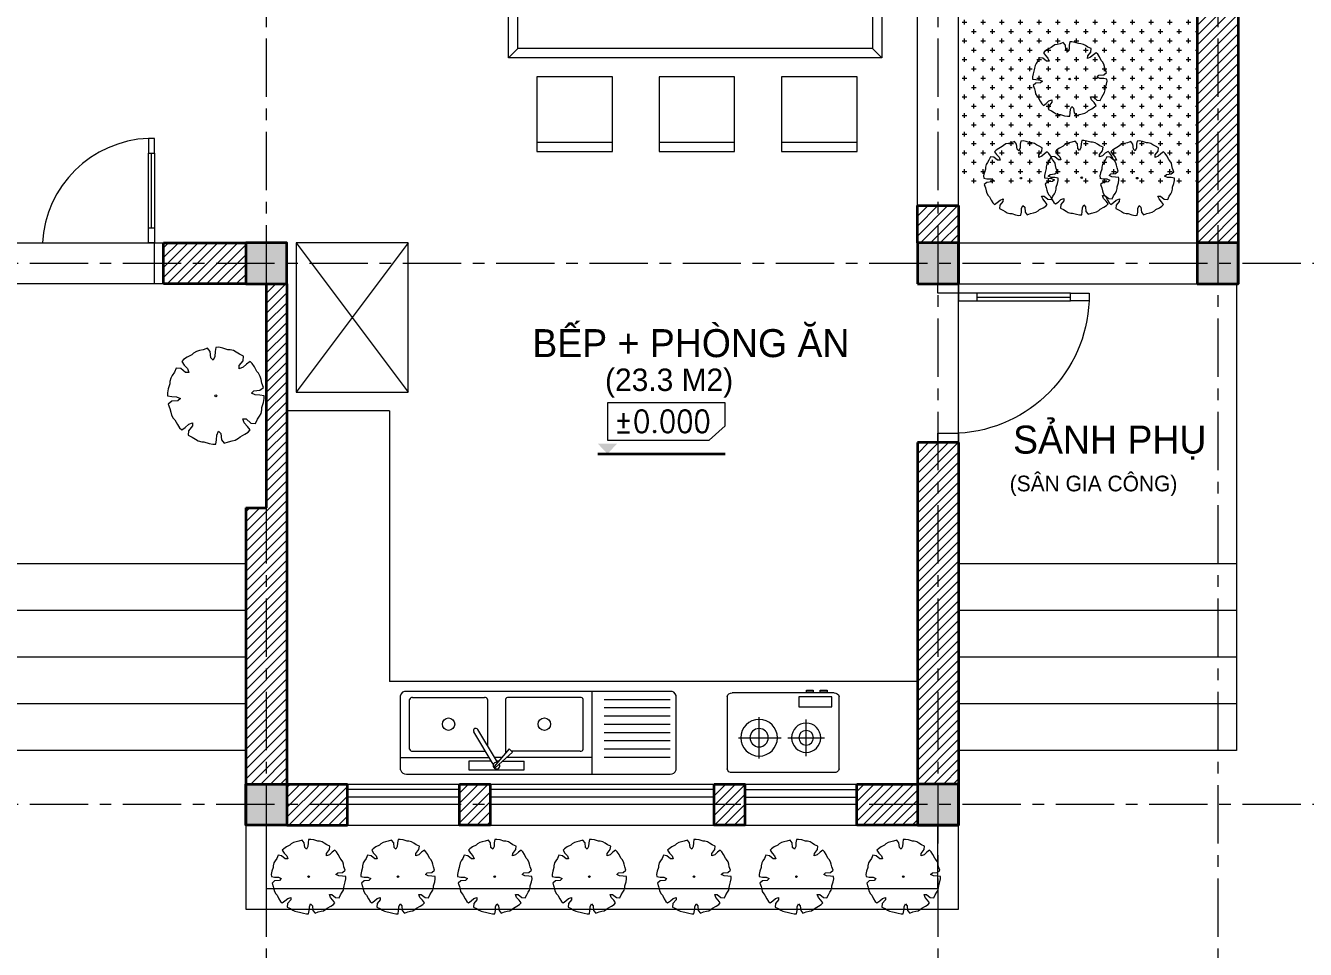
# Model space of a CAD drawing. Header units: millimetres. Extents: x -529782 to -142003, y -492574 to -273331.
# Drawn here: x -364402 to -357542, y -387604 to -382653 of the extents above; entities that cross this region are included whole.
import ezdxf

# ---------------------------------------------------------------- set-up
doc = ezdxf.new("R2010")
doc.units = ezdxf.units.MM
doc.header["$LTSCALE"] = 500
doc.header["$MEASUREMENT"] = 0
doc.linetypes.add('CENTER', pattern=[2, 1.25, -0.25, 0.25, -0.25])
doc.layers.get('0').update_dxf_attribs({"linetype": 'CONTINUOUS', "lineweight": 13})
for name, color, linetype, lineweight in [('1.cat 30', 30, 'CONTINUOUS', 35), ('1.cot', 2, 'CONTINUOUS', 35), ('2.thay 145', 145, 'CONTINUOUS', 18), ('3.manh 08', 8, 'CONTINUOUS', 9), ('4.dim 08', 8, 'CONTINUOUS', 13), ('7.tim 67', 67, 'CENTER', 9), ('8.vat lieu 08', 8, 'CONTINUOUS', 5), ('9.text \xad white', 7, 'CONTINUOUS', 15), ('CA.manh 08', 8, 'CONTINUOUS', 9), ('CA.thay 145', 145, 'CONTINUOUS', 18), ('noithat', 15, 'CONTINUOUS', 9)]:
    doc.layers.add(name, color=color, linetype=linetype, lineweight=lineweight)
doc.styles.add('CA.JSC1', font='')
doc.styles.get("Standard").update_dxf_attribs({"font": 'txt.shx', "width": 0.9})
doc.styles.get('CA.JSC1').set_extended_font_data('.VnAvantH')
pattern_1 = [(45, (-102908.482, 0), (-26.5165043, 26.5165043), [])]

# ---------------------------------------------------------------- blocks, each defined once
blk = doc.blocks.new('A$C2BDB356E')
at = {"layer": 'noithat', "color": 135, "linetype": 'Continuous'}
for p, q in [((0, 600), (0, 700)), ((0, 700), (40, 700)), ((40, 700), (40, 600)), ((40, 600), (0, 600)), ((0, 100), (0, 0)), ((40, 100), (0, 100)), ((40, 0), (40, 100)), ((0, 0), (40, 0))]:
    blk.add_line(p, q, dxfattribs=at)
at = {"layer": 'noithat', "color": 8, "linetype": 'Continuous'}
for p, q in [((0, 100), (0, 600)), ((20, 600), (20, 100)), ((40, 600), (40, 100))]:
    blk.add_line(p, q, dxfattribs=at)
at = {"layer": 'noithat', "color": 1, "linetype": 'Continuous'}
blk.add_arc((10.2, 740.3), 740.9, 272.30607, 356.88123, dxfattribs=at)
blk = doc.blocks.new('A$C46190709')
at = {"layer": 'noithat'}
for p, q in [((151.7, 1411.1), (151.7, 1811.3)), ((151.7, 1811.3), (556.4, 1811.3)), ((556.4, 1811.3), (556.4, 1411.1)), ((806.4, 1411.1), (806.4, 1811.3)), ((806.4, 1811.3), (1211.1, 1811.3)), ((1211.1, 1811.3), (1211.1, 1411.1)), ((1463.1, 1411.1), (1463.1, 1811.3)), ((1463.1, 1811.3), (1867.8, 1811.3)), ((1867.8, 1811.3), (1867.8, 1411.1)), ((151.7, 1761.3), (556.4, 1761.3)), ((806.4, 1761.3), (1211.1, 1761.3)), ((1463.1, 1761.3), (1867.8, 1761.3)), ((556.4, 1411.1), (151.7, 1411.1)), ((1211.1, 1411.1), (806.4, 1411.1)), ((1867.8, 1411.1), (1463.1, 1411.1)), ((0, 1303.5), (50, 1253.5)), ((0, 503.1), (0, 1303.5)), ((0, 1303.5), (2000.1, 1303.5)), ((1950.1, 1253.5), (2000.1, 1303.5)), ((2000.1, 1303.5), (2000.1, 503.1)), ((50, 553.1), (50, 1253.5)), ((50, 1253.5), (1950.1, 1253.5)), ((1950.1, 1253.5), (1950.1, 553.1)), ((0, 503.1), (50, 553.1)), ((1950.1, 553.1), (50, 553.1)), ((2000.1, 503.1), (1950.1, 553.1)), ((2000.1, 503.1), (0, 503.1)), ((151.7, 400.3), (151.7, 0)), ((556.4, 400.3), (151.7, 400.3)), ((556.4, 0), (556.4, 400.3)), ((806.4, 400.3), (806.4, 0)), ((1211.1, 400.3), (806.4, 400.3)), ((1211.1, 0), (1211.1, 400.3)), ((1463.1, 400.3), (1463.1, 0)), ((1867.8, 400.3), (1463.1, 400.3)), ((1867.8, 0), (1867.8, 400.3)), ((151.7, 50), (556.4, 50)), ((151.7, 0), (556.4, 0)), ((806.4, 50), (1211.1, 50)), ((806.4, 0), (1211.1, 0)), ((1463.1, 50), (1867.8, 50)), ((1463.1, 0), (1867.8, 0))]:
    blk.add_line(p, q, dxfattribs=at)
blk = doc.blocks.new('A$C1A9D127A')
at = {"layer": 'noithat', "color": 135, "linetype": 'Continuous'}
for p, q in [((50, 110), (0, 110)), ((0, 110), (0, 0)), ((50, 0), (50, 110)), ((0, 0), (50, 0))]:
    blk.add_line(p, q, dxfattribs=at)
blk = doc.blocks.new('A$C30FB348B')
at = {"layer": 'noithat', "linetype": 'Continuous'}
for p, q in [((0, 33.9), (0, 421.2)), ((572.8, 440.9), (27.2, 440.9)), ((600, 421.2), (600, 33.9)), ((171.2, 365.3), (171.2, 143.3)), ((423.4, 352.4), (423.4, 156.3)), ((60.1, 254.3), (289.6, 254.3)), ((325.4, 254.3), (521.5, 254.3)), ((383.8, 35.6), (383.8, 89.2)), ((383.8, 89.2), (561.4, 89.2)), ((561.4, 89.2), (561.4, 35.6)), ((572.8, 14.2), (27.2, 14.2)), ((561.4, 35.6), (383.8, 35.6)), ((424.4, 9.2), (424.4, 0)), ((461.3, 9.2), (424.4, 9.2)), ((424.4, 0), (461.3, 0)), ((461.3, 0), (461.3, 9.2)), ((498.2, 9.2), (498.2, 0)), ((535.1, 9.2), (498.2, 9.2)), ((498.2, 0), (535.1, 0)), ((535.1, 0), (535.1, 9.2))]:
    blk.add_line(p, q, dxfattribs=at)
for centre, radius in [((171.2, 254.3), 98.1), ((171.2, 254.3), 49), ((423.4, 254.3), 78.4), ((423.4, 254.3), 39.2)]:
    blk.add_circle(centre, radius, dxfattribs=at)
for centre, start, end in [((24, 416.7), 82.34501, 169.40186), ((576, 416.7), 10.60417, 97.65191), ((24, 38.3), 190.6002, 277.664), ((576, 38.3), 262.34205, 349.39782)]:
    blk.add_arc(centre, 24.4, start, end, dxfattribs=at)
blk = doc.blocks.new('A$C6E1B72D1')
at = {"layer": 'noithat', "linetype": 'Continuous'}
for p, q in [((0, 420.8), (0, 22.1)), ((1444.3, 442.9), (32.1, 442.9)), ((449.3, 442.9), (450.3, 0)), ((1111.1, 420.8), (814.6, 420.8)), ((814.6, 420.8), (814.6, 373.2)), ((1111.1, 373.2), (1111.1, 420.8)), ((1476.4, 420.8), (1477.3, 22.1)), ((449.3, 354.2), (908.2, 354.2)), ((929.3, 373.2), (814.6, 373.2)), ((967.8, 407.8), (876.4, 325.7)), ((894.9, 307.8), (974.3, 401.9)), ((934.1, 354.2), (973.1, 354.2)), ((950.1, 373.2), (961.7, 373.2)), ((957.7, 379.9), (957.8, 379.8)), ((957.8, 379.8), (1063.4, 204.2)), ((979.9, 390.5), (980, 390.3)), ((980, 390.3), (1084.7, 216)), ((990.3, 373.2), (1111.1, 373.2)), ((1476.4, 354.2), (1001.7, 354.2)), ((497.5, 310), (497.5, 43.1)), ((513.5, 321), (881.2, 321)), ((876.4, 325.7), (894.9, 307.8)), ((914.7, 43.1), (914.7, 331.3)), ((1011, 43.1), (1011, 291.3)), ((1412.2, 321), (1021.7, 321)), ((1428.2, 310), (1428.2, 43.1)), ((32.1, 0), (1445.2, 0)), ((513.5, 32), (898.7, 32)), ((1412.2, 32), (1027, 32))]:
    blk.add_line(p, q, dxfattribs=at)
at = {"layer": 'noithat', "color": 156}
for p, q in [((32.1, 354.3), (385.1, 354.3)), ((32.1, 310), (385.1, 310)), ((32.1, 265.7), (385.1, 265.7)), ((32.1, 221.5), (385.1, 221.5)), ((32.1, 177.2), (385.1, 177.2)), ((32.1, 132.9), (385.1, 132.9)), ((32.1, 88.6), (385.1, 88.6)), ((32.1, 44.3), (385.1, 44.3))]:
    blk.add_line(p, q, dxfattribs=at)
at = {"layer": 'noithat', "linetype": 'Continuous'}
for centre in [(706.1, 175.5), (1219.6, 175.5)]:
    blk.add_circle(centre, 33.2, dxfattribs=at)
for centre, radius, start, end in [((27.9, 414.7), 28.5, 81.53149, 167.6795), ((962.2, 397.5), 18.1, 250.49898, 208.81145), ((1448.5, 414.7), 28.6, 12.32324, 98.46399), ((967.3, 400.7), 7.15, 9.85607, 85.60258), ((511.4, 306.9), 14.3, 81.53968, 167.67367), ((1414.3, 306.9), 14.3, 12.31609, 98.47057), ((1073.9, 210.3), 12.2, 210.1499, 27.95584), ((27.9, 28.2), 28.5, 192.32266, 278.4682), ((511.4, 46.1), 14.3, 192.33064, 278.4597), ((900.8, 46.1), 14.3, 261.53427, 347.67538), ((1024.9, 46.1), 14.3, 192.32462, 278.46573), ((1414.3, 46.1), 14.3, 261.52403, 347.68563), ((1449.4, 28.2), 28.6, 261.53486, 347.67663)]:
    blk.add_arc(centre, radius, start, end, dxfattribs=at)
blk = doc.blocks.new('ki hieu cost')
at = {"layer": '1.cat 30'}
blk.add_line((-119313, -196390), (-118176, -196390), dxfattribs=at)
at = {"layer": '3.manh 08'}
blk.add_lwpolyline([(-119227, -195934), (-119227, -196268), (-118320, -196268), (-118176, -196139), (-118176, -195934)], close=True, dxfattribs=at)
blk.add_solid([(-119313, -196299), (-119142, -196299), (-119227, -196390)], dxfattribs=at)
blk = doc.blocks.new('A$C4C885104')
at = {"color": 116}
for p, q in [((317, 1109), (296, 1090)), ((354, 1132), (317, 1109)), ((392, 1141), (354, 1132)), ((437, 1151), (392, 1141)), ((489, 1170), (437, 1151)), ((523, 1128), (489, 1170)), ((531, 1052), (523, 1128)), ((582, 1128), (579, 1069)), ((591, 1179), (582, 1128)), ((626, 1181), (591, 1179)), ((674, 1171), (626, 1181)), ((736, 1152), (674, 1171)), ((764, 1151), (736, 1152)), ((807, 1141), (764, 1151)), ((840, 1121), (807, 1141)), ((879, 1096), (840, 1121)), ((929, 1073), (879, 1096)), ((198, 1033), (174, 1007)), ((174, 1007), (204, 964)), ((239, 1060), (198, 1033)), ((204, 964), (244, 921)), ((296, 1090), (239, 1060)), ((558, 1023), (531, 1052)), ((579, 1069), (558, 1023)), ((874, 919), (875, 959)), ((922, 937), (874, 919)), ((875, 959), (923, 1018)), ((965, 977), (922, 937)), ((923, 1018), (929, 1073)), ((1008, 1007), (965, 977)), ((1034, 983), (1008, 1007)), ((1061, 942), (1034, 983)), ((1091, 885), (1061, 942)), ((40, 806), (30, 763)), ((60, 839), (40, 806)), ((85, 878), (60, 839)), ((108, 928), (85, 878)), ((163, 922), (108, 928)), ((222, 874), (163, 922)), ((262, 873), (222, 874)), ((244, 921), (262, 873)), ((1110, 864), (1091, 885)), ((1133, 827), (1110, 864)), ((1142, 789), (1133, 827)), ((1152, 745), (1142, 789)), ((10, 674), (0, 625)), ((0, 625), (2, 590)), ((29, 735), (10, 674)), ((30, 763), (29, 735)), ((1024, 623), (1053, 650)), ((1053, 650), (1129, 658)), ((1129, 658), (1171, 693)), ((1171, 693), (1152, 745)), ((1, 590), (53, 582)), ((53, 523), (11, 488)), ((11, 488), (30, 436)), ((53, 582), (112, 579)), ((129, 530), (53, 523)), ((112, 579), (158, 558)), ((158, 558), (129, 530)), ((1070, 602), (1024, 623)), ((1129, 599), (1070, 602)), ((1180, 591), (1129, 599)), ((1153, 446), (1172, 507)), ((1172, 507), (1182, 555)), ((1182, 555), (1180, 590)), ((30, 436), (40, 392)), ((40, 392), (49, 354)), ((49, 354), (72, 316)), ((72, 316), (91, 296)), ((1097, 303), (1122, 341)), ((1122, 341), (1142, 375)), ((1142, 375), (1152, 418)), ((1152, 418), (1153, 446)), ((91, 296), (121, 239)), ((121, 239), (148, 198)), ((148, 198), (174, 174)), ((174, 174), (217, 204)), ((217, 204), (260, 244)), ((259, 163), (253, 108)), ((307, 222), (259, 163)), ((260, 244), (308, 261)), ((308, 261), (307, 222)), ((603, 111), (624, 158)), ((624, 158), (651, 129)), ((920, 307), (960, 307)), ((938, 260), (920, 307)), ((977, 217), (938, 260)), ((960, 307), (1019, 258)), ((1008, 174), (977, 217)), ((984, 148), (1008, 174)), ((1019, 258), (1074, 253)), ((1074, 253), (1097, 303)), ((253, 108), (303, 85)), ((303, 85), (342, 60)), ((342, 60), (375, 40)), ((375, 40), (418, 30)), ((418, 30), (446, 29)), ((446, 29), (508, 10)), ((508, 10), (556, 0)), ((556, 0), (591, 2)), ((591, 1), (600, 53)), ((600, 53), (603, 111)), ((651, 129), (659, 53)), ((659, 53), (693, 11)), ((693, 11), (745, 30)), ((745, 30), (790, 40)), ((790, 40), (828, 49)), ((828, 49), (865, 72)), ((865, 72), (886, 91)), ((886, 91), (943, 121)), ((943, 121), (984, 148))]:
    blk.add_line(p, q, dxfattribs=at)
blk.add_ellipse((591, 590), major_axis=(-12.3, 0), ratio=0.999017, dxfattribs=at)
blk = doc.blocks.new('sdfdggh')
at = {"layer": '7.tim 67', "ltscale": 0.5}
for p, q in [((5010, 2894.5), (5010, -9823)), ((8610, 2894.5), (8610, -9823)), ((10110, 2894.5), (10110, -9823)), ((12554.5, -4310), (-2632, -4310)), ((12554.5, -7210), (-2632, -7210))]:
    blk.add_line(p, q, dxfattribs=at)

msp = doc.modelspace()

# ---------------------------------------------------------------- hatches: boundary and pattern name
at = {"layer": '1.cot'}
for points in [[(-363002.3, -383817.5), (-363222.3, -383817.5), (-363222.3, -384037.5), (-363002.3, -384037.5)], [(-363002.3, -383817.5), (-363222.3, -383817.5), (-363222.3, -384037.5), (-363002.3, -384037.5)], [(-359402.3, -383817.5), (-359622.3, -383817.5), (-359622.3, -384037.5), (-359402.3, -384037.5)], [(-357902.3, -383817.5), (-358122.3, -383817.5), (-358122.3, -384037.5), (-357902.3, -384037.5)], [(-363222.3, -386717.5), (-363002.3, -386717.5), (-363002.3, -386937.5), (-363222.3, -386937.5)], [(-359402.3, -386717.5), (-359622.3, -386717.5), (-359622.3, -386937.5), (-359402.3, -386937.5)]]:
    msp.add_hatch(color=256, dxfattribs=at).paths.add_polyline_path(points)
at = {"layer": '8.vat lieu 08'}
h = msp.add_hatch(dxfattribs=at)
h.set_pattern_fill('ANSI31', color=256, scale=300, style=0)
h.set_pattern_definition(pattern_1)
h.paths.add_polyline_path([(-357902.3, -378587.5), (-358122.3, -378587.5), (-358122.3, -380837.5), (-359402.3, -380837.5), (-359402.3, -380947.5), (-358497.3, -380947.5), (-358497.3, -381277.5), (-358122.3, -381277.5), (-358122.3, -383817.5), (-357902.3, -383817.5)])
h.paths.add_polyline_path([(-358122.3, -381202.5), (-358422.3, -381202.5), (-358422.3, -380947.5), (-358122.3, -380947.5)], flags=16)
h.paths.add_polyline_path([(-358122.3, -381202.5), (-358422.3, -381202.5), (-358422.3, -381057.5), (-358122.3, -381057.5)], flags=16)
h.paths.add_polyline_path([(-359402.3, -381057.5), (-359622.3, -381057.5), (-359622.3, -381317.5), (-359402.3, -381317.5)])
h.paths.add_polyline_path([(-359402.3, -383617.5), (-359622.3, -383617.5), (-359622.3, -383817.5), (-359402.3, -383817.5)])
h.paths.add_polyline_path([(-359402.3, -379587.5), (-359622.3, -379587.5), (-359622.3, -379837.5), (-359402.3, -379837.5)])
h = msp.add_hatch(dxfattribs=at)
h.set_pattern_fill('ANSI31', color=256, scale=300, style=0)
h.set_pattern_definition(pattern_1)
h.paths.add_polyline_path([(-366562.3, -383817.5), (-367192.3, -383817.5), (-367192.3, -384037.5), (-366562.3, -384037.5)], flags=17)
h.paths.add_polyline_path([(-363222.3, -383817.5), (-363662.3, -383817.5), (-363662.3, -384037.5), (-363222.3, -384037.5)])
h.paths.add_polyline_path([(-367792.3, -383817.5), (-367902.3, -383817.5), (-367902.3, -384037.5), (-367792.3, -384037.5)], flags=17)
h.paths.add_polyline_path([(-367902.3, -379837.5), (-367262.3, -379837.5), (-367262.3, -379727.5), (-367112.3, -379727.5), (-367112.3, -379837.5), (-366962.3, -379837.5), (-366962.3, -379727.5), (-366812.3, -379727.5), (-366812.3, -379837.5), (-363512.3, -379837.5), (-363512.3, -379727.5), (-363362.3, -379727.5), (-363362.3, -379837.5), (-363222.3, -379837.5), (-363222.3, -379617.5), (-367902.3, -379617.5)])
h.paths.add_polyline_path([(-368012.3, -383817.5), (-368012.3, -379837.5), (-368122.3, -379837.5), (-368122.3, -379617.5), (-368232.3, -379617.5), (-368232.3, -384127.5), (-367902.3, -384127.5), (-367902.3, -384037.5), (-368122.3, -384037.5), (-368122.3, -383817.5)])
h = msp.add_hatch(dxfattribs=at)
h.set_pattern_fill('CROSS', color=250, scale=200, style=0)
h.set_pattern_definition([(360, (-44432.3, 3915), (50, 50), [25, -75]), (90, (-44419.8, 3902.5), (-50, 50), [25, -75])])
h.paths.add_polyline_path([(-359312.4, -382489.6), (-358206.6, -382489.6), (-358206.6, -382289), (-359312.4, -382289)], flags=24)
h.paths.add_polyline_path([(-359264.6, -382328.3), (-358236.2, -382328.3), (-358236.2, -382105.7), (-359264.6, -382105.7)], flags=24)
h.paths.add_polyline_path([(-359355.5, -382080.4), (-358207.7, -382080.4), (-358207.7, -381741.3), (-359355.5, -381741.3)], flags=24)
h.paths.add_polyline_path([(-358497.3, -381277.5), (-358497.3, -380947.5), (-359402.3, -380947.5), (-359402.3, -383517.5), (-358122.3, -383517.5), (-358122.3, -381277.5)])
h = msp.add_hatch(dxfattribs=at)
h.set_pattern_fill('ANSI31', color=256, scale=300, style=0)
h.set_pattern_definition(pattern_1)
h.paths.add_polyline_path([(-359402.3, -384887.5), (-359622.3, -384887.5), (-359622.3, -386717.5), (-359402.3, -386717.5)])
h.paths.add_polyline_path([(-359622.3, -386717.5), (-359947.3, -386717.5), (-359947.3, -386827.5), (-359947.3, -386937.5), (-359622.3, -386937.5)])
h.paths.add_polyline_path([(-362677.3, -386717.5), (-363002.3, -386717.5), (-363002.3, -386937.5), (-362677.3, -386937.5)])
h.paths.add_polyline_path([(-363002.3, -384037.5), (-363112.3, -384037.5), (-363112.3, -385237.5), (-363222.3, -385237.5), (-363222.3, -386717.5), (-363002.3, -386717.5)])
h = msp.add_hatch(dxfattribs=at)
h.set_pattern_fill('ANSI31', color=256, scale=300, style=0)
h.set_pattern_definition(pattern_1)
h.paths.add_polyline_path([(-361912.3, -386717.5), (-362077.3, -386717.5), (-362077.3, -386937.5), (-361912.3, -386937.5)])
h.paths.add_polyline_path([(-360547.3, -386717.5), (-360712.3, -386717.5), (-360712.3, -386937.5), (-360547.3, -386937.5)])

# ---------------------------------------------------------------- linework, layer by layer
at = {"layer": '1.cat 30'}
for p, q in [((-357902.3, -378367.5), (-357902.3, -384037.5)), ((-358122.3, -381277.5), (-358122.3, -384037.5)), ((-359622.3, -383817.5), (-359622.3, -383617.5)), ((-359622.3, -383617.5), (-359402.3, -383617.5)), ((-359402.3, -383617.5), (-359402.3, -383817.5)), ((-363662.3, -383817.5), (-363222.3, -383817.5)), ((-363662.3, -384037.5), (-363662.3, -383817.5)), ((-363222.3, -383817.5), (-363222.3, -384037.5)), ((-359622.3, -383817.5), (-359622.3, -384037.5)), ((-359402.3, -383817.5), (-359402.3, -384037.5)), ((-363222.3, -384037.5), (-363662.3, -384037.5)), ((-363222.3, -384037.5), (-363222.3, -384037.5)), ((-363222.3, -384037.5), (-363112.3, -384037.5)), ((-363112.3, -384037.5), (-363112.3, -385237.5)), ((-363002.3, -384037.5), (-363002.3, -386717.5)), ((-358122.3, -384037.5), (-357912.3, -384037.5)), ((-359622.3, -384887.5), (-359622.3, -386937.5)), ((-359402.3, -384887.5), (-359622.3, -384887.5)), ((-359402.3, -384887.5), (-359402.3, -386937.5)), ((-363222.3, -385237.5), (-363222.3, -386937.5)), ((-363222.3, -385237.5), (-363112.3, -385237.5)), ((-363002.3, -386717.5), (-362677.3, -386717.5)), ((-362677.3, -386937.5), (-362677.3, -386717.5)), ((-359947.3, -386717.5), (-359622.3, -386717.5)), ((-359947.3, -386937.5), (-359947.3, -386717.5)), ((-363002.3, -386937.5), (-362677.3, -386937.5)), ((-359622.3, -386937.5), (-359947.3, -386937.5)), ((-359402.3, -386937.5), (-359947.3, -386937.5))]:
    msp.add_line(p, q, dxfattribs=at)
for points in [[(-362077.3, -386717.5), (-361912.3, -386717.5), (-361912.3, -386937.5), (-362077.3, -386937.5)], [(-360712.3, -386717.5), (-360547.3, -386717.5), (-360547.3, -386937.5), (-360712.3, -386937.5)]]:
    msp.add_lwpolyline(points, close=True, dxfattribs=at)
at = {"layer": '1.cot'}
for points in [[(-363222.3, -384037.5), (-363002.3, -384037.5), (-363002.3, -383817.5), (-363222.3, -383817.5)], [(-363222.3, -384037.5), (-363002.3, -384037.5), (-363002.3, -383817.5), (-363222.3, -383817.5)], [(-359622.3, -384037.5), (-359402.3, -384037.5), (-359402.3, -383817.5), (-359622.3, -383817.5)], [(-358122.3, -384037.5), (-357902.3, -384037.5), (-357902.3, -383817.5), (-358122.3, -383817.5)], [(-363002.3, -386937.5), (-363222.3, -386937.5), (-363222.3, -386717.5), (-363002.3, -386717.5)], [(-359622.3, -386937.5), (-359402.3, -386937.5), (-359402.3, -386717.5), (-359622.3, -386717.5)]]:
    msp.add_lwpolyline(points, close=True, dxfattribs=at)
at = {"layer": '2.thay 145'}
msp.add_line((-362677.3, -386937.5), (-359947.3, -386937.5), dxfattribs=at)
at = {"layer": '4.dim 08'}
msp.add_line((-359402.3, -384887.5), (-359402.3, -384037.5), dxfattribs=at)
at = {"layer": 'CA.manh 08', "color": 250}
msp.add_lwpolyline([(-366562.3, -383817.5), (-363662.3, -383817.5), (-363662.3, -384037.5), (-366562.3, -384037.5)], close=True, dxfattribs=at)
at = {"layer": 'CA.thay 145'}
for p, q in [((-359622.3, -383617.5), (-359622.3, -381317.5)), ((-359402.3, -383617.5), (-359402.3, -381317.5)), ((-359402.3, -383817.5), (-358122.3, -383817.5)), ((-359402.3, -384037.5), (-357902.3, -384037.5)), ((-357912.3, -384037.5), (-357912.3, -386537.5)), ((-362452.3, -384717.5), (-363002.3, -384717.5)), ((-362452.3, -384717.5), (-362452.3, -386167.5)), ((-363222.3, -385537.5), (-367572.3, -385537.5)), ((-357912.3, -385537.5), (-359402.3, -385537.5)), ((-363222.3, -385787.5), (-367822.3, -385787.5)), ((-357912.3, -385787.5), (-359402.3, -385787.5)), ((-363222.3, -386037.5), (-368072.3, -386037.5)), ((-357912.3, -386037.5), (-359402.3, -386037.5)), ((-359622.3, -386167.5), (-362452.3, -386167.5)), ((-363222.3, -386287.5), (-368322.3, -386287.5)), ((-357912.3, -386287.5), (-359402.3, -386287.5)), ((-363222.3, -386537.5), (-368572.3, -386537.5)), ((-357912.3, -386537.5), (-359402.3, -386537.5)), ((-362677.3, -386827.5), (-362677.3, -386717.5)), ((-362677.3, -386717.5), (-359947.3, -386717.5)), ((-362077.3, -386747.5), (-362677.3, -386747.5)), ((-360712.3, -386747.5), (-361912.3, -386747.5)), ((-360547.3, -386747.5), (-359947.3, -386747.5)), ((-359947.3, -386717.5), (-359947.3, -386827.5)), ((-362077.3, -386787.5), (-362677.3, -386787.5)), ((-362077.3, -386827.5), (-362677.3, -386827.5)), ((-360712.3, -386787.5), (-361912.3, -386787.5)), ((-360547.3, -386787.5), (-359947.3, -386787.5)), ((-359947.3, -386827.5), (-360547.3, -386827.5))]:
    msp.add_line(p, q, dxfattribs=at)
msp.add_lwpolyline([(-363712.3, -383817.5), (-363662.3, -383817.5), (-363662.3, -384037.5), (-363712.3, -384037.5)], close=True, dxfattribs=at)
for points in [[(-360712.3, -386827.5), (-361912.3, -386827.5)], [(-363222.3, -386937.5), (-363222.3, -387387.5), (-359402.3, -387387.5), (-359402.3, -386937.5)], [(-363112.3, -386937.5), (-363112.3, -387277.5), (-359512.3, -387277.5), (-359512.3, -386937.5)]]:
    msp.add_lwpolyline(points, dxfattribs=at)
at = {"layer": 'noithat'}
for p, q in [((-362352.3, -383817.5), (-362952.3, -384617.5)), ((-362952.3, -383817.5), (-362352.3, -384617.5))]:
    msp.add_line(p, q, dxfattribs=at)
msp.add_lwpolyline([(-362952.3, -383817.5), (-362952.3, -384617.5), (-362352.3, -384617.5), (-362352.3, -383817.5)], close=True, dxfattribs=at)

# ---------------------------------------------------------------- block references
at = {"layer": '2.thay 145', "xscale": 0.5999999999767169, "yscale": 0.5999999999767169, "zscale": 0.6000000000000001}
msp.add_blockref('ki hieu cost', (-289747.2, -267114.2), dxfattribs=at)
at = {"layer": '7.tim 67', "color": 251}
msp.add_blockref('sdfdggh', (-368122.3, -379617.5), dxfattribs=at)
at = {"layer": 'noithat'}
msp.add_blockref('A$C46190709', (-361813.3, -383328), dxfattribs=at)
for p, xscale, yscale, zscale in [((-359005.3, -383139.1), 0.338060800000676, 0.338060799986124, 0.338060800000676), ((-359267.3, -383670.1), 0.338060800000676, 0.338060799986124, 0.338060800000676), ((-358941.3, -383667.6), 0.338060800000676, 0.338060799986124, 0.338060800000676), ((-358643.8, -383670.1), 0.338060800000676, 0.338060799986124, 0.338060800000676), ((-363642.2, -384896.1), 0.4394790399965132, 0.4394790399819613, 0.4394790399999999), ((-363085.3, -387413.1), 0.338060800000676, 0.338060799986124, 0.338060800000676), ((-362605.8, -387413.1), 0.338060800000676, 0.338060799986124, 0.338060800000676), ((-362087.3, -387413.1), 0.338060800000676, 0.338060799986124, 0.338060800000676), ((-361580.3, -387413.1), 0.338060800000676, 0.338060799986124, 0.338060800000676), ((-361019.8, -387413.1), 0.338060800000676, 0.338060799986124, 0.338060800000676), ((-360470.3, -387413.1), 0.338060800000676, 0.338060799986124, 0.338060800000676), ((-359897.8, -387413.1), 0.338060800000676, 0.338060799986124, 0.338060800000676)]:
    msp.add_blockref('A$C4C885104', p, dxfattribs=dict(at, xscale=xscale, yscale=yscale, zscale=zscale))
at = {"layer": 'noithat', "xscale": 0.8000000000029104, "yscale": 0.8000000000465661, "zscale": 0.8, "rotation": 180}
msp.add_blockref('A$C2BDB356E', (-363712.3, -383257.5), dxfattribs=at)
at = {"layer": 'noithat', "xscale": -1}
for name, p, rotation in [('A$C1A9D127A', (-359402.3, -384037.5), 90), ('A$C2BDB356E', (-358702.3, -384087.5), 90), ('A$C1A9D127A', (-359402.3, -384837.5), 90), ('A$C30FB348B', (-360641.8, -386215.1), 180)]:
    msp.add_blockref(name, p, dxfattribs=dict(at, rotation=rotation))
at = {"layer": 'noithat', "rotation": 180}
msp.add_blockref('A$C6E1B72D1', (-360915.7, -386221.1), dxfattribs=at)

# ---------------------------------------------------------------- texts
at = {"layer": '9.text \xad white', "style": 'CA.JSC1'}
for s, height, p in [('bÕp + phßng ¨n', 150, (-361686.4, -384429.7)), ('(23.3 M2)', 120, (-361296.4, -384611)), ('s¶nh phô', 150, (-359109.4, -384946.7)), ('(s©n gia c«ng)', 84, (-359127.5, -385148.9))]:
    msp.add_text(s, height=height, dxfattribs=at).set_placement(p)
at = {"layer": '9.text \xad white', "lineweight": 100, "insert": (-361248.1, -384713.5), "char_height": 120, "width": 546.9, "attachment_point": 1}
msp.add_mtext('%%P0.000', dxfattribs=at)

doc.saveas('drawing.dxf')
